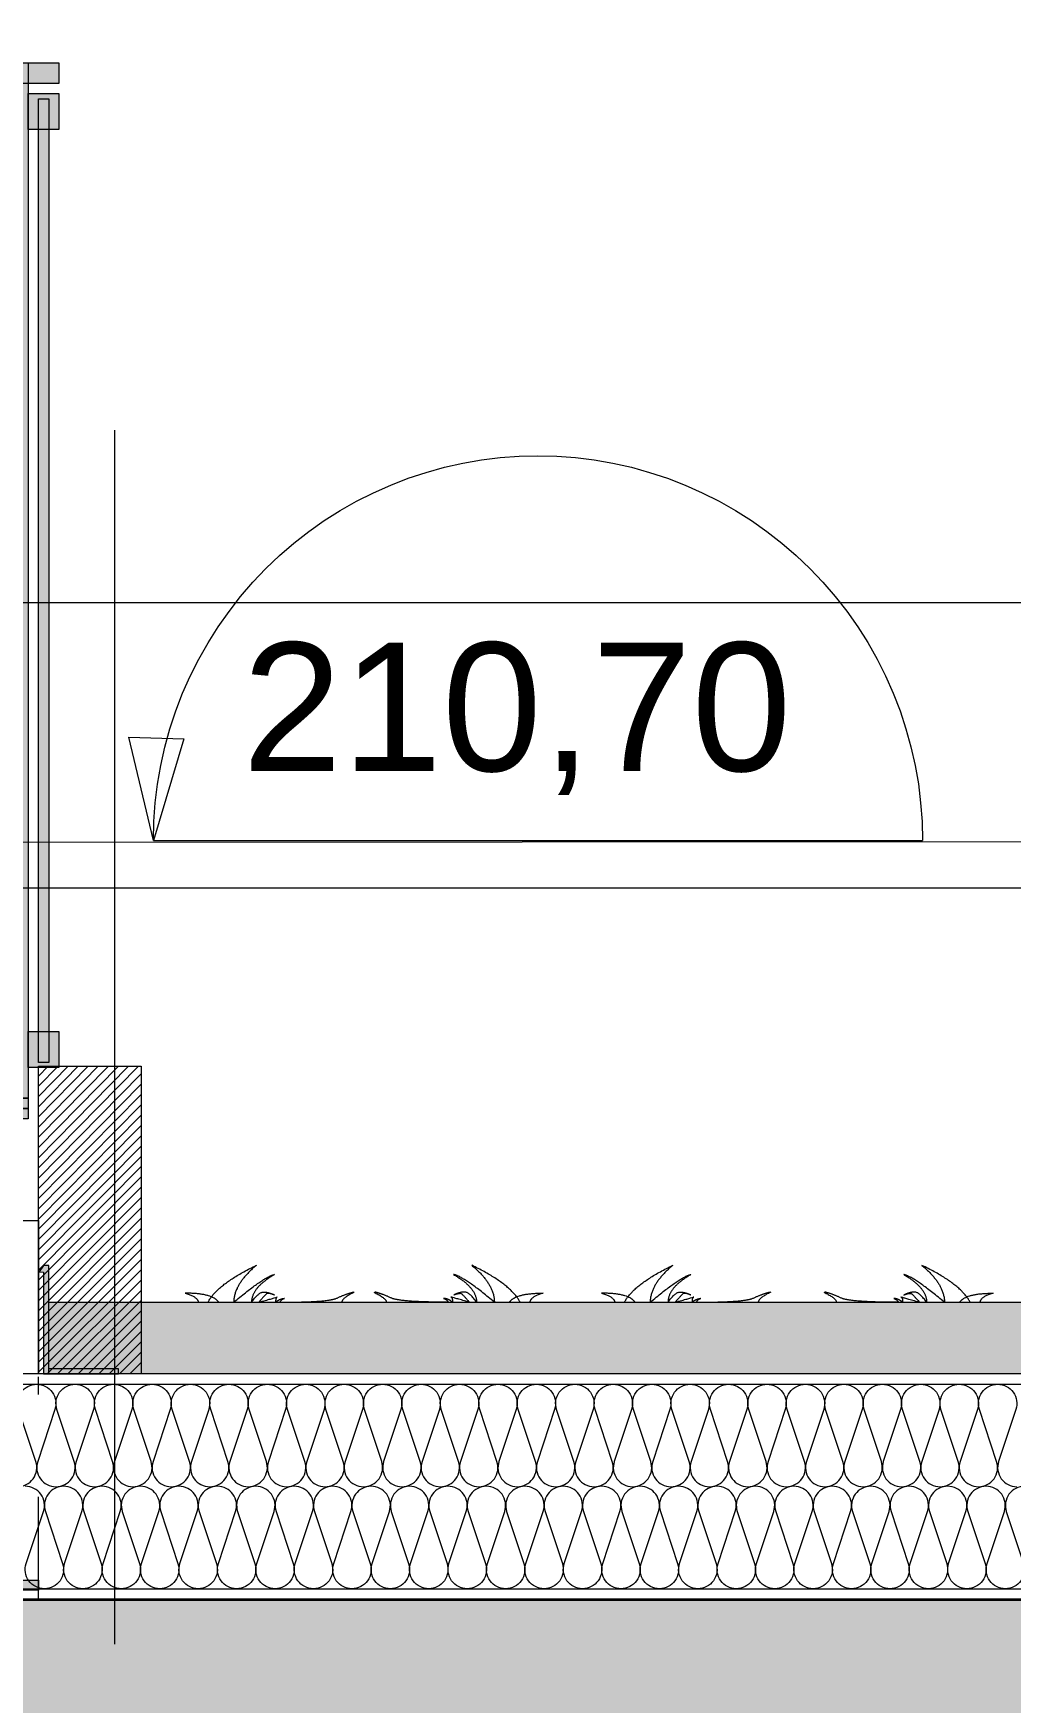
# Model space of a CAD drawing. Header units: metres. Extents: x 1838950 to 1842843, y 5171318 to 5174224.
# Drawn here: x 1841235.958 to 1841236.911, y 5171402.421 to 5171404.05 of the extents above; entities that cross this region are included whole.
import ezdxf

# ---------------------------------------------------------------- set-up
doc = ezdxf.new("R2010")
doc.units = ezdxf.units.M
doc.header["$LTSCALE"] = 0.0254
doc.linetypes.add('Style de ligne -1', pattern=[0.83328, 0.41656, -0.41672])
doc.linetypes.add('Style de ligne -5', pattern=[0.41655999999999993, 0.13885, -0.2777099999999999])
doc.layers.add('00 CHAZAL CONSTRUCTION', color=1, linetype='Continuous', lineweight=5, true_color=0xff0000)
for name, color, linetype, lineweight in [('00 CHAZAL CONSTRUCTION SERRURIER', 7, 'Continuous', 5), ('00 CHAZAL Coupe A.5', 7, 'Continuous', 18), ('00 CHAZAL INVISIBLE ARCHI', 7, 'Continuous', 5)]:
    doc.layers.add(name, color=color, linetype=linetype, lineweight=lineweight)
doc.styles.add('Arial', font='arial.ttf')

# ---------------------------------------------------------------- blocks, each defined once
blk = doc.blocks.new('Groupe-1737-1')
at = {"layer": '00 CHAZAL Coupe A.5', "color": 7, "linetype": 'Continuous', "lineweight": 5}
for points in [[(1841236.871894679, 5171402.811892721), (1841236.862718751, 5171402.829555826), (1841236.82475532, 5171402.847920392)], [(1841236.82475532, 5171402.847920392), (1841236.846771923, 5171402.829473251), (1841236.846765658, 5171402.811896157)], [(1841236.846765658, 5171402.811896157), (1841236.816357141, 5171402.837374665), (1841236.806978938, 5171402.838938448)], [(1841236.806978938, 5171402.838938448), (1841236.829392786, 5171402.826044758), (1841236.829387744, 5171402.811898533)], [(1841236.729215117, 5171402.821663925), (1841236.741331106, 5171402.815802893), (1841236.741329718, 5171402.811910574)], [(1841236.747188054, 5171402.815461831), (1841236.738205205, 5171402.819807227), (1841236.730023067, 5171402.821882623)], [(1841236.801516167, 5171402.811902345), (1841236.758698962, 5171402.811908199), (1841236.747188054, 5171402.815461831)], [(1841236.805959462, 5171402.811901737), (1841236.801662948, 5171402.815501675), (1841236.797276167, 5171402.815624127)], [(1841236.797276167, 5171402.815624127), (1841236.801617814, 5171402.813762932), (1841236.801516167, 5171402.811902345)], [(1841236.822361327, 5171402.811899494), (1841236.802931876, 5171402.817326663), (1841236.805961094, 5171402.816480521), (1841236.805959462, 5171402.811901737)], [(1841236.861500648, 5171402.811894142), (1841236.867306715, 5171402.820724274), (1841236.894222603, 5171402.820720593)], [(1841236.894222603, 5171402.820720593), (1841236.882103321, 5171402.817339338), (1841236.881293507, 5171402.811891436)]]:
    blk.add_open_spline(points, degree=2, dxfattribs=at)
for points, knots in [([(1841236.829387744, 5171402.811898533), (1841236.822364872, 5171402.8218465), (1841236.813031885, 5171402.821847776), (1841236.807087213, 5171402.818974695)], [0, 0, 0, 0.4999999872271018, 1, 1, 1]), ([(1841236.807087213, 5171402.818974695), (1841236.81342505, 5171402.821408269), (1841236.816272961, 5171402.818966473), (1841236.822361327, 5171402.811899494)], [0, 0, 0, 0.4999999758759069, 1, 1, 1])]:
    blk.add_open_spline(points, degree=2, knots=knots, dxfattribs=at)
blk = doc.blocks.new('Groupe-1738-1')
at = {"layer": '00 CHAZAL Coupe A.5', "color": 7, "linetype": 'Continuous', "lineweight": 5}
for points in [[(1841236.534526272, 5171402.811939004), (1841236.543714832, 5171402.829599589), (1841236.581691393, 5171402.847953739)], [(1841236.581691393, 5171402.847953739), (1841236.559661599, 5171402.82951264), (1841236.559655293, 5171402.811935545)], [(1841236.559655293, 5171402.811935545), (1841236.590082029, 5171402.837405709), (1841236.599461349, 5171402.838966917)], [(1841236.599461349, 5171402.838966917), (1841236.577038282, 5171402.826079378), (1841236.577033207, 5171402.811933153)], [(1841236.544920303, 5171402.811937573), (1841236.539120552, 5171402.820769297), (1841236.512204664, 5171402.820773002)], [(1841236.512204664, 5171402.820773002), (1841236.524321527, 5171402.817388422), (1841236.525127444, 5171402.811940297)], [(1841236.600461489, 5171402.811929929), (1841236.604760577, 5171402.815528687), (1841236.609147446, 5171402.815649937)], [(1841236.609147446, 5171402.815649937), (1841236.604804468, 5171402.813789932), (1841236.604904784, 5171402.811929317)], [(1841236.604904784, 5171402.811929317), (1841236.647721989, 5171402.811923424), (1841236.659235437, 5171402.815473897)], [(1841236.659235437, 5171402.815473897), (1841236.668221394, 5171402.819816828), (1841236.676405015, 5171402.82188998)], [(1841236.677212809, 5171402.821671058), (1841236.665092629, 5171402.815813351), (1841236.665091233, 5171402.811921033)]]:
    blk.add_open_spline(points, degree=2, dxfattribs=at)
for points, knots in [([(1841236.577033207, 5171402.811933153), (1841236.584063193, 5171402.821879192), (1841236.59339618, 5171402.821877908), (1841236.599338797, 5171402.819003196)], [0, 0, 0, 0.4999999872341342, 1, 1, 1]), ([(1841236.599338797, 5171402.819003196), (1841236.593002701, 5171402.821438509), (1841236.590153044, 5171402.818997495), (1841236.584059624, 5171402.811932186)], [0, 0, 0, 0.5000000826733537, 1, 1, 1]), ([(1841236.584059624, 5171402.811932186), (1841236.603492955, 5171402.817354024), (1841236.600463132, 5171402.816508713), (1841236.600461489, 5171402.811929929)], [0, 0, 0, 0.4999999227582638, 1, 1, 1])]:
    blk.add_open_spline(points, degree=2, knots=knots, dxfattribs=at)
blk = doc.blocks.new('Groupe-1739-1')
at = {"layer": '00 CHAZAL Coupe A.5', "color": 7, "linetype": 'Continuous', "lineweight": 5}
for points in [[(1841236.432755711, 5171402.811952965), (1841236.423579783, 5171402.829616071), (1841236.385616353, 5171402.847980637)], [(1841236.385616353, 5171402.847980637), (1841236.407632955, 5171402.829533496), (1841236.40762669, 5171402.811956402)], [(1841236.40762669, 5171402.811956402), (1841236.377218173, 5171402.837434911), (1841236.367839971, 5171402.838998692)], [(1841236.367839971, 5171402.838998692), (1841236.390253819, 5171402.826105002), (1841236.390248777, 5171402.811958779)], [(1841236.290076149, 5171402.82172417), (1841236.302192138, 5171402.815863138), (1841236.302190751, 5171402.81197082)], [(1841236.308049087, 5171402.815522076), (1841236.299066237, 5171402.819867471), (1841236.290884099, 5171402.821942869)], [(1841236.3623772, 5171402.81196259), (1841236.319559994, 5171402.811968444), (1841236.308049087, 5171402.815522076)], [(1841236.366820494, 5171402.811961981), (1841236.362523981, 5171402.815561919), (1841236.358137199, 5171402.815684372)], [(1841236.358137199, 5171402.815684372), (1841236.362478847, 5171402.813823177), (1841236.3623772, 5171402.81196259)], [(1841236.383222359, 5171402.811959739), (1841236.363792909, 5171402.817386908), (1841236.366822126, 5171402.816540766), (1841236.366820494, 5171402.811961981)], [(1841236.390248777, 5171402.811958779), (1841236.383225905, 5171402.821906745), (1841236.373892918, 5171402.821908021), (1841236.367948245, 5171402.81903494)], [(1841236.422361681, 5171402.811954387), (1841236.428167748, 5171402.820784518), (1841236.455083636, 5171402.820780838)], [(1841236.455083636, 5171402.820780838), (1841236.442964353, 5171402.817399583), (1841236.44215454, 5171402.81195168)]]:
    blk.add_open_spline(points, degree=2, dxfattribs=at)
blk.add_open_spline([(1841236.367948245, 5171402.81903494), (1841236.374286082, 5171402.821468514), (1841236.377133994, 5171402.819026718), (1841236.383222359, 5171402.811959739)], degree=2, knots=[0, 0, 0, 0.5000001068599426, 1, 1, 1], dxfattribs=at)
blk = doc.blocks.new('Groupe-1740-1')
at = {"layer": '00 CHAZAL Coupe A.5', "color": 7, "linetype": 'Continuous', "lineweight": 5}
for points in [[(1841236.128229266, 5171402.811939004), (1841236.137417826, 5171402.829599589), (1841236.175394387, 5171402.847953739)], [(1841236.175394387, 5171402.847953739), (1841236.153364593, 5171402.82951264), (1841236.153358288, 5171402.811935545)], [(1841236.153358288, 5171402.811935545), (1841236.183785023, 5171402.837405709), (1841236.193164343, 5171402.838966917)], [(1841236.193164343, 5171402.838966917), (1841236.170741276, 5171402.826079378), (1841236.170736201, 5171402.811933153)], [(1841236.138623297, 5171402.811937573), (1841236.132823546, 5171402.820769297), (1841236.105907658, 5171402.820773002)], [(1841236.105907658, 5171402.820773002), (1841236.118024521, 5171402.817388422), (1841236.118830438, 5171402.811940297)], [(1841236.194164484, 5171402.811929929), (1841236.198463571, 5171402.815528687), (1841236.20285044, 5171402.815649937)], [(1841236.20285044, 5171402.815649937), (1841236.198507462, 5171402.813789932), (1841236.198607778, 5171402.811929317)], [(1841236.198607778, 5171402.811929317), (1841236.241424984, 5171402.811923424), (1841236.252938431, 5171402.815473897)], [(1841236.252938431, 5171402.815473897), (1841236.261924388, 5171402.819816828), (1841236.270108009, 5171402.82188998)], [(1841236.270915803, 5171402.821671058), (1841236.258795623, 5171402.815813351), (1841236.258794227, 5171402.811921033)]]:
    blk.add_open_spline(points, degree=2, dxfattribs=at)
for points, knots in [([(1841236.170736201, 5171402.811933153), (1841236.177766187, 5171402.821879192), (1841236.187099174, 5171402.821877908), (1841236.193041791, 5171402.819003196)], [0, 0, 0, 0.5000000127799304, 1, 1, 1]), ([(1841236.193041791, 5171402.819003196), (1841236.186705695, 5171402.821438509), (1841236.183856038, 5171402.818997495), (1841236.177762619, 5171402.811932186)], [0, 0, 0, 0.5000000826733537, 1, 1, 1]), ([(1841236.177762619, 5171402.811932186), (1841236.197195949, 5171402.817354024), (1841236.194166126, 5171402.816508713), (1841236.194164484, 5171402.811929929)], [0, 0, 0, 0.4999999592621385, 1, 1, 1])]:
    blk.add_open_spline(points, degree=2, knots=knots, dxfattribs=at)
blk = doc.blocks.new('Groupe-1741-1')
at = {"layer": '00 CHAZAL Coupe A.5', "color": 7}
for name in ['Groupe-1740-1', 'Groupe-1739-1', 'Groupe-1738-1', 'Groupe-1737-1']:
    blk.add_blockref(name, (0, 0), dxfattribs=at)
blk = doc.blocks.new('Groupe-1765-1')
at = {"layer": '00 CHAZAL Coupe A.5', "color": 7, "linetype": 'Continuous', "lineweight": 5}
blk.add_line((1841236.074910836, 5171403.262385305), (1841236.82535056, 5171403.262463927), dxfattribs=at)
at = {"layer": '00 CHAZAL Coupe A.5', "color": 7, "linetype": 'Continuous', "lineweight": 5, "flags": 128}
blk.add_lwpolyline([(1841236.074910836, 5171403.262385305), (1841236.075360876, 5171403.280796519), (1841236.076713769, 5171403.299163472), (1841236.078966256, 5171403.317441919), (1841236.082112911, 5171403.335587824), (1841236.086146154, 5171403.353557473), (1841236.091056266, 5171403.371307574), (1841236.09683142, 5171403.388795367), (1841236.103457704, 5171403.405978722), (1841236.110919153, 5171403.422816243), (1841236.119197792, 5171403.439267365), (1841236.128273678, 5171403.455292459), (1841236.138124945, 5171403.470852917), (1841236.148727861, 5171403.485911252), (1841236.160056884, 5171403.500431189), (1841236.172084719, 5171403.514377748), (1841236.184782392, 5171403.527717328), (1841236.198119312, 5171403.540417796), (1841236.21206335, 5171403.552448553), (1841236.226580912, 5171403.563780618), (1841236.241637026, 5171403.574386689), (1841236.257195419, 5171403.584241218), (1841236.273218611, 5171403.59332046), (1841236.289667998, 5171403.601602547), (1841236.306503955, 5171403.609067523), (1841236.323685921, 5171403.615697407), (1841236.341172504, 5171403.621476226), (1841236.358921576, 5171403.626390058), (1841236.376890379, 5171403.630427065), (1841236.395035624, 5171403.633577522), (1841236.413313599, 5171403.635833839), (1841236.431680269, 5171403.63719058), (1841236.450091387, 5171403.637644479), (1841236.468502601, 5171403.637194439), (1841236.486869555, 5171403.635841545), (1841236.505148001, 5171403.633589058), (1841236.523293906, 5171403.630442403), (1841236.541263555, 5171403.626409162), (1841236.559013657, 5171403.621499049), (1841236.57650145, 5171403.615723894), (1841236.593684804, 5171403.60909761), (1841236.610522325, 5171403.601636162), (1841236.626973448, 5171403.593357523), (1841236.642998541, 5171403.584281637), (1841236.658558998, 5171403.57443037), (1841236.673617334, 5171403.563827452), (1841236.688137271, 5171403.55249843), (1841236.702083829, 5171403.540470595), (1841236.71542341, 5171403.527772922), (1841236.728123878, 5171403.514436003), (1841236.740154635, 5171403.500491965), (1841236.7514867, 5171403.485974402), (1841236.762092771, 5171403.470918288), (1841236.771947299, 5171403.455359896), (1841236.781026542, 5171403.439336704), (1841236.789308629, 5171403.422887317), (1841236.796773606, 5171403.40605136), (1841236.803403489, 5171403.388869394), (1841236.809182308, 5171403.371382811), (1841236.81409614, 5171403.353633738), (1841236.818133147, 5171403.335664936), (1841236.821283604, 5171403.317519691), (1841236.823539921, 5171403.299241716), (1841236.824896663, 5171403.280875046), (1841236.82535056, 5171403.262463927)], dxfattribs=at)
blk.add_lwpolyline([(1841236.104699601, 5171403.361528075), (1841236.074910836, 5171403.262385305), (1841236.051137278, 5171403.363139844)], close=True, dxfattribs=at)
at = {"layer": '00 CHAZAL Coupe A.5', "color": 7, "insert": (1841236.161678979, 5171403.455466844), "char_height": 0.125403146043771, "attachment_point": 1, "rotation": 0.006002765587765445, "line_spacing_factor": 0.9698402797576212, "style": 'Arial'}
blk.add_mtext('210,70', dxfattribs=at)
blk = doc.blocks.new('Groupe-1820-1')
at = {"layer": '00 CHAZAL Coupe A.5', "color": 7, "linetype": 'Continuous', "lineweight": 13, "flags": 128}
for points in [[(1841235.942396663, 5171402.631951516, 0.511610876032272), (1841235.960190247, 5171402.65661344), (1841235.943353078, 5171402.707289591, -0.5116109189007877), (1841235.961146663, 5171402.731951515, -0.5116109281874278), (1841235.978940247, 5171402.707289591), (1841235.962103078, 5171402.65661344, 0.5116109030738107), (1841235.979896663, 5171402.631951516, 0.511610876032272), (1841235.997690247, 5171402.65661344), (1841235.980853078, 5171402.707289591, -0.5116109189007877), (1841235.998646663, 5171402.731951515, -0.5116109281874278), (1841236.016440247, 5171402.707289591), (1841235.999603078, 5171402.65661344, 0.5116109030738107), (1841236.017396663, 5171402.631951516, 0.511610876032272), (1841236.035190247, 5171402.65661344), (1841236.018353078, 5171402.707289591, -0.5116109189007877), (1841236.036146663, 5171402.731951515, -0.5116109281874278), (1841236.053940247, 5171402.707289591), (1841236.037103078, 5171402.65661344, 0.5116109030738107), (1841236.054896663, 5171402.631951516, 0.511610876032272), (1841236.072690247, 5171402.65661344), (1841236.055853078, 5171402.707289591, -0.5116109189007877), (1841236.073646663, 5171402.731951515, -0.5116109281874278), (1841236.091440247, 5171402.707289591), (1841236.074603078, 5171402.65661344, 0.5116109030738107), (1841236.092396663, 5171402.631951516, 0.511610876032272), (1841236.110190247, 5171402.65661344), (1841236.093353078, 5171402.707289591, -0.5116109189007877), (1841236.111146663, 5171402.731951515, -0.5116109281874278), (1841236.128940247, 5171402.707289591), (1841236.112103078, 5171402.65661344, 0.5116109030738107), (1841236.129896663, 5171402.631951516, 0.511610876032272), (1841236.147690247, 5171402.65661344), (1841236.130853078, 5171402.707289591, -0.5116109189007877), (1841236.148646663, 5171402.731951515, -0.5116109281874278), (1841236.166440247, 5171402.707289591), (1841236.149603078, 5171402.65661344, 0.5116109030738107), (1841236.167396663, 5171402.631951516, 0.511610876032272), (1841236.185190247, 5171402.65661344), (1841236.168353078, 5171402.707289591, -0.5116109189007877), (1841236.186146663, 5171402.731951515, -0.5116109281874278), (1841236.203940247, 5171402.707289591), (1841236.187103078, 5171402.65661344, 0.5116109030738107), (1841236.204896663, 5171402.631951516, 0.511610876032272), (1841236.222690247, 5171402.65661344), (1841236.205853078, 5171402.707289591, -0.5116109189007877), (1841236.223646663, 5171402.731951515, -0.5116109281874278), (1841236.241440247, 5171402.707289591), (1841236.224603078, 5171402.65661344, 0.5116109030738107), (1841236.242396663, 5171402.631951516, 0.511610876032272), (1841236.260190247, 5171402.65661344), (1841236.243353078, 5171402.707289591, -0.5116109189007877), (1841236.261146663, 5171402.731951515, -0.5116109281874278), (1841236.278940247, 5171402.707289591), (1841236.270521663, 5171402.681951515)], [(1841236.270521663, 5171402.681951515), (1841236.262103078, 5171402.65661344, 0.5116109030738107), (1841236.279896663, 5171402.631951516, 0.511610876032272), (1841236.297690247, 5171402.65661344), (1841236.280853078, 5171402.707289591, -0.5116109189007877), (1841236.298646663, 5171402.731951515, -0.5116109281874278), (1841236.316440247, 5171402.707289591), (1841236.299603078, 5171402.65661344, 0.5116109030738107), (1841236.317396663, 5171402.631951516, 0.511610876032272), (1841236.335190247, 5171402.65661344), (1841236.318353078, 5171402.707289591, -0.5116109189007877), (1841236.336146663, 5171402.731951515, -0.5116109281874278), (1841236.353940247, 5171402.707289591), (1841236.337103078, 5171402.65661344, 0.5116109030738107), (1841236.354896663, 5171402.631951516, 0.511610876032272), (1841236.372690247, 5171402.65661344), (1841236.355853078, 5171402.707289591, -0.5116109189007877), (1841236.373646663, 5171402.731951515, -0.5116109281874278), (1841236.391440247, 5171402.707289591), (1841236.374603078, 5171402.65661344, 0.5116109030738107), (1841236.392396663, 5171402.631951516, 0.511610876032272), (1841236.410190247, 5171402.65661344), (1841236.393353078, 5171402.707289591, -0.5116109189007877), (1841236.411146663, 5171402.731951515, -0.5116109281874278), (1841236.428940247, 5171402.707289591), (1841236.412103078, 5171402.65661344, 0.5116109030738107), (1841236.429896663, 5171402.631951516, 0.511610876032272), (1841236.447690247, 5171402.65661344), (1841236.430853078, 5171402.707289591, -0.5116109189007877), (1841236.448646663, 5171402.731951515, -0.5116109281874278), (1841236.466440247, 5171402.707289591), (1841236.449603078, 5171402.65661344, 0.5116109030738107), (1841236.467396663, 5171402.631951516, 0.511610876032272), (1841236.485190247, 5171402.65661344), (1841236.468353078, 5171402.707289591, -0.5116109189007877), (1841236.486146663, 5171402.731951515, -0.5116109281874278), (1841236.503940247, 5171402.707289591), (1841236.487103078, 5171402.65661344, 0.5116109030738107), (1841236.504896663, 5171402.631951516, 0.511610876032272), (1841236.522690247, 5171402.65661344), (1841236.505853078, 5171402.707289591, -0.5116109189007877), (1841236.523646663, 5171402.731951515, -0.5116109281874278), (1841236.541440247, 5171402.707289591), (1841236.524603078, 5171402.65661344, 0.5116109030738107), (1841236.542396663, 5171402.631951516, 0.511610876032272), (1841236.560190247, 5171402.65661344), (1841236.543353078, 5171402.707289591, -0.5116109189007877), (1841236.561146663, 5171402.731951515, -0.5116109281874278), (1841236.578940247, 5171402.707289591), (1841236.562103078, 5171402.65661344, 0.5116109030738107), (1841236.579896663, 5171402.631951516, 0.511610876032272), (1841236.597690247, 5171402.65661344), (1841236.580853078, 5171402.707289591, -0.5116109189007877), (1841236.598646663, 5171402.731951515, -0.5116109281874278), (1841236.616440247, 5171402.707289591), (1841236.599603078, 5171402.65661344, 0.5116109030738107), (1841236.617396663, 5171402.631951516, 0.511610876032272), (1841236.635190247, 5171402.65661344), (1841236.618353078, 5171402.707289591, -0.5116109189007877), (1841236.636146663, 5171402.731951515, -0.5116109281874278), (1841236.653940247, 5171402.707289591), (1841236.637103078, 5171402.65661344, 0.5116109030738107), (1841236.654896663, 5171402.631951516, 0.511610876032272), (1841236.672690247, 5171402.65661344), (1841236.655853078, 5171402.707289591, -0.5116109189007877), (1841236.673646663, 5171402.731951515, -0.5116109281874278), (1841236.691440247, 5171402.707289591), (1841236.674603078, 5171402.65661344, 0.5116109030738107), (1841236.692396663, 5171402.631951516, 0.511610876032272), (1841236.710190247, 5171402.65661344), (1841236.693353078, 5171402.707289591, -0.5116109189007877), (1841236.711146663, 5171402.731951515, -0.5116109281874278), (1841236.728940247, 5171402.707289591), (1841236.720521663, 5171402.681951515)], [(1841236.720521663, 5171402.681951515), (1841236.712103078, 5171402.65661344, 0.5116109030738107), (1841236.729896663, 5171402.631951516, 0.511610876032272), (1841236.747690247, 5171402.65661344), (1841236.730853078, 5171402.707289591, -0.5116109189007877), (1841236.748646663, 5171402.731951515, -0.5116109281874278), (1841236.766440247, 5171402.707289591), (1841236.749603078, 5171402.65661344, 0.5116109030738107), (1841236.767396663, 5171402.631951516, 0.511610876032272), (1841236.785190247, 5171402.65661344), (1841236.768353078, 5171402.707289591, -0.5116109189007877), (1841236.786146663, 5171402.731951515, -0.5116109281874278), (1841236.803940247, 5171402.707289591), (1841236.787103078, 5171402.65661344, 0.5116109030738107), (1841236.804896663, 5171402.631951516, 0.511610876032272), (1841236.822690247, 5171402.65661344), (1841236.805853078, 5171402.707289591, -0.5116109189007877), (1841236.823646663, 5171402.731951515, -0.5116109281874278), (1841236.841440247, 5171402.707289591), (1841236.824603078, 5171402.65661344, 0.5116109030738107), (1841236.842396663, 5171402.631951516, 0.511610876032272), (1841236.860190247, 5171402.65661344), (1841236.843353078, 5171402.707289591, -0.5116109189007877), (1841236.861146663, 5171402.731951515, -0.5116109281874278), (1841236.878940247, 5171402.707289591), (1841236.862103078, 5171402.65661344, 0.5116109030738107), (1841236.879896663, 5171402.631951516, 0.511610876032272), (1841236.897690247, 5171402.65661344), (1841236.880853078, 5171402.707289591, -0.5116109189007877), (1841236.898646663, 5171402.731951515, -0.5116109281874278), (1841236.916440247, 5171402.707289591), (1841236.899603078, 5171402.65661344, 0.5116109030738107), (1841236.917396663, 5171402.631951516, 0.511610876032272)]]:
    blk.add_lwpolyline(points, format="xyb", dxfattribs=at)
blk = doc.blocks.new('Groupe-1821-1')
at = {"layer": '00 CHAZAL Coupe A.5', "color": 7, "linetype": 'Continuous', "lineweight": 13, "flags": 128}
for points in [[(1841236.278021663, 5171402.582428516), (1841236.286440247, 5171402.55709044, -0.5116109189007877), (1841236.268646663, 5171402.532428515, -0.511610917636113), (1841236.250853078, 5171402.55709044), (1841236.267690247, 5171402.607766591, 0.5116109189007877), (1841236.249896663, 5171402.632428516, 0.5116109229117703), (1841236.232103078, 5171402.607766591), (1841236.248940247, 5171402.55709044, -0.5116109189007877), (1841236.231146663, 5171402.532428515, -0.511610917636113), (1841236.213353078, 5171402.55709044), (1841236.230190247, 5171402.607766591, 0.5116109189007877), (1841236.212396663, 5171402.632428516, 0.5116109229117703), (1841236.194603078, 5171402.607766591), (1841236.211440247, 5171402.55709044, -0.5116109189007877), (1841236.193646663, 5171402.532428515, -0.511610917636113), (1841236.175853078, 5171402.55709044), (1841236.192690247, 5171402.607766591, 0.5116109189007877), (1841236.174896663, 5171402.632428516, 0.5116109229117703), (1841236.157103078, 5171402.607766591), (1841236.173940247, 5171402.55709044, -0.5116109189007877), (1841236.156146663, 5171402.532428515, -0.511610917636113), (1841236.138353078, 5171402.55709044), (1841236.155190247, 5171402.607766591, 0.5116109189007877), (1841236.137396663, 5171402.632428516, 0.5116109229117703), (1841236.119603078, 5171402.607766591), (1841236.136440247, 5171402.55709044, -0.5116109189007877), (1841236.118646663, 5171402.532428515, -0.511610917636113), (1841236.100853078, 5171402.55709044), (1841236.117690247, 5171402.607766591, 0.5116109189007877), (1841236.099896663, 5171402.632428516, 0.5116109229117703), (1841236.082103078, 5171402.607766591), (1841236.098940247, 5171402.55709044, -0.5116109189007877), (1841236.081146663, 5171402.532428515, -0.511610917636113), (1841236.063353078, 5171402.55709044), (1841236.080190247, 5171402.607766591, 0.5116109189007877), (1841236.062396663, 5171402.632428516, 0.5116109229117703), (1841236.044603078, 5171402.607766591), (1841236.061440247, 5171402.55709044, -0.5116109189007877), (1841236.043646663, 5171402.532428515, -0.511610917636113), (1841236.025853078, 5171402.55709044), (1841236.042690247, 5171402.607766591, 0.5116109189007877), (1841236.024896663, 5171402.632428516, 0.5116109229117703), (1841236.007103078, 5171402.607766591), (1841236.023940247, 5171402.55709044, -0.5116109189007877), (1841236.006146663, 5171402.532428515, -0.511610917636113), (1841235.988353078, 5171402.55709044), (1841236.005190247, 5171402.607766591, 0.5116109189007877), (1841235.987396663, 5171402.632428516, 0.5116109229117703), (1841235.969603078, 5171402.607766591), (1841235.986440247, 5171402.55709044, -0.5116109189007877), (1841235.968646663, 5171402.532428515, -0.511610917636113), (1841235.950853078, 5171402.55709044), (1841235.967690247, 5171402.607766591, 0.5116109189007877), (1841235.949896663, 5171402.632428516, 0.5116109229117703)], [(1841236.728021663, 5171402.582428516), (1841236.736440247, 5171402.55709044, -0.5116109189007877), (1841236.718646663, 5171402.532428515, -0.511610917636113), (1841236.700853078, 5171402.55709044), (1841236.717690247, 5171402.607766591, 0.5116109189007877), (1841236.699896663, 5171402.632428516, 0.5116109229117703), (1841236.682103078, 5171402.607766591), (1841236.698940247, 5171402.55709044, -0.5116109189007877), (1841236.681146663, 5171402.532428515, -0.511610917636113), (1841236.663353078, 5171402.55709044), (1841236.680190247, 5171402.607766591, 0.5116109189007877), (1841236.662396663, 5171402.632428516, 0.5116109229117703), (1841236.644603078, 5171402.607766591), (1841236.661440247, 5171402.55709044, -0.5116109189007877), (1841236.643646663, 5171402.532428515, -0.511610917636113), (1841236.625853078, 5171402.55709044), (1841236.642690247, 5171402.607766591, 0.5116109189007877), (1841236.624896663, 5171402.632428516, 0.5116109229117703), (1841236.607103078, 5171402.607766591), (1841236.623940247, 5171402.55709044, -0.5116109189007877), (1841236.606146663, 5171402.532428515, -0.511610917636113), (1841236.588353078, 5171402.55709044), (1841236.605190247, 5171402.607766591, 0.5116109189007877), (1841236.587396663, 5171402.632428516, 0.5116109229117703), (1841236.569603078, 5171402.607766591), (1841236.586440247, 5171402.55709044, -0.5116109189007877), (1841236.568646663, 5171402.532428515, -0.511610917636113), (1841236.550853078, 5171402.55709044), (1841236.567690247, 5171402.607766591, 0.5116109189007877), (1841236.549896663, 5171402.632428516, 0.5116109229117703), (1841236.532103078, 5171402.607766591), (1841236.548940247, 5171402.55709044, -0.5116109189007877), (1841236.531146663, 5171402.532428515, -0.511610917636113), (1841236.513353078, 5171402.55709044), (1841236.530190247, 5171402.607766591, 0.5116109189007877), (1841236.512396663, 5171402.632428516, 0.5116109229117703), (1841236.494603078, 5171402.607766591), (1841236.511440247, 5171402.55709044, -0.5116109189007877), (1841236.493646663, 5171402.532428515, -0.511610917636113), (1841236.475853078, 5171402.55709044), (1841236.492690247, 5171402.607766591, 0.5116109189007877), (1841236.474896663, 5171402.632428516, 0.5116109229117703), (1841236.457103078, 5171402.607766591), (1841236.473940247, 5171402.55709044, -0.5116109189007877), (1841236.456146663, 5171402.532428515, -0.511610917636113), (1841236.438353078, 5171402.55709044), (1841236.455190247, 5171402.607766591, 0.5116109189007877), (1841236.437396663, 5171402.632428516, 0.5116109229117703), (1841236.419603078, 5171402.607766591), (1841236.436440247, 5171402.55709044, -0.5116109189007877), (1841236.418646663, 5171402.532428515, -0.511610917636113), (1841236.400853078, 5171402.55709044), (1841236.417690247, 5171402.607766591, 0.5116109189007877), (1841236.399896663, 5171402.632428516, 0.5116109229117703), (1841236.382103078, 5171402.607766591), (1841236.398940247, 5171402.55709044, -0.5116109189007877), (1841236.381146663, 5171402.532428515, -0.511610917636113), (1841236.363353078, 5171402.55709044), (1841236.380190247, 5171402.607766591, 0.5116109189007877), (1841236.362396663, 5171402.632428516, 0.5116109229117703), (1841236.344603078, 5171402.607766591), (1841236.361440247, 5171402.55709044, -0.5116109189007877), (1841236.343646663, 5171402.532428515, -0.511610917636113), (1841236.325853078, 5171402.55709044), (1841236.342690247, 5171402.607766591, 0.5116109189007877), (1841236.324896663, 5171402.632428516, 0.5116109229117703), (1841236.307103078, 5171402.607766591), (1841236.323940247, 5171402.55709044, -0.5116109189007877), (1841236.306146663, 5171402.532428515, -0.511610917636113), (1841236.288353078, 5171402.55709044), (1841236.305190247, 5171402.607766591, 0.5116109189007877), (1841236.287396663, 5171402.632428516, 0.5116109229117703), (1841236.269603078, 5171402.607766591), (1841236.278021663, 5171402.582428516)], [(1841236.924896663, 5171402.632428516, 0.5116109229117703), (1841236.907103078, 5171402.607766591), (1841236.923940247, 5171402.55709044, -0.5116109189007877), (1841236.906146663, 5171402.532428515, -0.511610917636113), (1841236.888353078, 5171402.55709044), (1841236.905190247, 5171402.607766591, 0.5116109189007877), (1841236.887396663, 5171402.632428516, 0.5116109229117703), (1841236.869603078, 5171402.607766591), (1841236.886440247, 5171402.55709044, -0.5116109189007877), (1841236.868646663, 5171402.532428515, -0.511610917636113), (1841236.850853078, 5171402.55709044), (1841236.867690247, 5171402.607766591, 0.5116109189007877), (1841236.849896663, 5171402.632428516, 0.5116109229117703), (1841236.832103078, 5171402.607766591), (1841236.848940247, 5171402.55709044, -0.5116109189007877), (1841236.831146663, 5171402.532428515, -0.511610917636113), (1841236.813353078, 5171402.55709044), (1841236.830190247, 5171402.607766591, 0.5116109189007877), (1841236.812396663, 5171402.632428516, 0.5116109229117703), (1841236.794603078, 5171402.607766591), (1841236.811440247, 5171402.55709044, -0.5116109189007877), (1841236.793646663, 5171402.532428515, -0.511610917636113), (1841236.775853078, 5171402.55709044), (1841236.792690247, 5171402.607766591, 0.5116109189007877), (1841236.774896663, 5171402.632428516, 0.5116109229117703), (1841236.757103078, 5171402.607766591), (1841236.773940247, 5171402.55709044, -0.5116109189007877), (1841236.756146663, 5171402.532428515, -0.511610917636113), (1841236.738353078, 5171402.55709044), (1841236.755190247, 5171402.607766591, 0.5116109189007877), (1841236.737396663, 5171402.632428516, 0.5116109229117703), (1841236.719603078, 5171402.607766591), (1841236.728021663, 5171402.582428516)]]:
    blk.add_lwpolyline(points, format="xyb", dxfattribs=at)
blk = doc.blocks.new('Groupe-1988-1')
at = {"layer": '00 CHAZAL CONSTRUCTION'}
blk.add_line((1841236.037270173, 5171402.478267006), (1841236.03726651, 5171403.662715226), dxfattribs=at)
at = {"layer": '00 CHAZAL CONSTRUCTION', "flags": 128}
blk.add_lwpolyline([(1841195.296588009, 5171405.794609969), (1841195.296587505, 5171403.494609969), (1841256.88204501, 5171403.49460997), (1841256.882043539, 5171406.072559759)], dxfattribs=at)
blk = doc.blocks.new('Groupe-1989-1')
at = {"layer": '00 CHAZAL CONSTRUCTION', "color": 7}
blk.add_blockref('Groupe-1988-1', (0, 0), dxfattribs=at)
blk = doc.blocks.new('Groupe-1991-1')
at = {"layer": '00 CHAZAL Coupe A.5', "color": 7, "linetype": 'Style de ligne -5', "lineweight": 5}
for p, q in [((1841235.919744358, 5171402.907665253), (1841235.919744358, 5171402.902865253)), ((1841235.928144358, 5171402.907665253), (1841235.928144358, 5171402.902865253))]:
    blk.add_line(p, q, dxfattribs=at)
at = {"layer": '00 CHAZAL Coupe A.5', "color": 7, "linetype": 'Style de ligne -5', "lineweight": 5, "flags": 128}
for points in [[(1841235.935104358, 5171402.902865253), (1841235.935104358, 5171402.90171434), (1841235.912904358, 5171402.90171434), (1841235.912904358, 5171402.902865253)], [(1841235.932764358, 5171402.907665253), (1841235.932764358, 5171402.902865253), (1841235.915244358, 5171402.902865253), (1841235.915244358, 5171402.907665253)]]:
    blk.add_lwpolyline(points, close=True, dxfattribs=at)
blk = doc.blocks.new('Groupe-1992-1')
at = {"layer": '00 CHAZAL Coupe A.5', "color": 7, "linetype": 'Style de ligne -5', "lineweight": 5}
for p, q in [((1841235.832636663, 5171402.907665253), (1841235.832636663, 5171402.902865253)), ((1841235.841036663, 5171402.907665253), (1841235.841036663, 5171402.902865253))]:
    blk.add_line(p, q, dxfattribs=at)
at = {"layer": '00 CHAZAL Coupe A.5', "color": 7, "linetype": 'Style de ligne -5', "lineweight": 5, "flags": 128}
for points in [[(1841235.847996663, 5171402.902865253), (1841235.847996663, 5171402.90171434), (1841235.825796663, 5171402.90171434), (1841235.825796663, 5171402.902865253)], [(1841235.845656663, 5171402.907665253), (1841235.845656663, 5171402.902865253), (1841235.828136663, 5171402.902865253), (1841235.828136663, 5171402.907665253)]]:
    blk.add_lwpolyline(points, close=True, dxfattribs=at)
blk = doc.blocks.new('Groupe-1993-1')
at = {"layer": '00 CHAZAL Coupe A.5', "color": 7, "linetype": 'Style de ligne -5', "lineweight": 5, "flags": 128}
for points in [[(1841235.9195169, 5171403.978945063), (1841235.8535169, 5171403.978945063), (1841235.8535169, 5171404.010945064), (1841235.9195169, 5171404.010945064)], [(1841235.9175169, 5171403.980945064), (1841235.8555169, 5171403.980945064), (1841235.8555169, 5171404.008945064), (1841235.9175169, 5171404.008945064)]]:
    blk.add_lwpolyline(points, close=True, dxfattribs=at)
blk = doc.blocks.new('Groupe-1994-1')
at = {"layer": '00 CHAZAL Coupe A.5', "color": 8, "linetype": 'Style de ligne -5', "lineweight": 5, "true_color": 0x777777}
for p, q in [((1841235.9260169, 5171403.09226434), (1841235.9260169, 5171404.008945064)), ((1841235.9285169, 5171403.09226434), (1841235.9285169, 5171404.008945064)), ((1841235.9310169, 5171403.09226434), (1841235.9310169, 5171404.008945064)), ((1841235.888007407, 5171403.112070223), (1841235.888007407, 5171403.08371434)), ((1841235.894407407, 5171403.112070223), (1841235.894407407, 5171403.08371434))]:
    blk.add_line(p, q, dxfattribs=at)
at = {"layer": '00 CHAZAL Coupe A.5', "color": 7, "linetype": 'Style de ligne -5', "lineweight": 5}
blk.add_line((1841235.9375169, 5171403.980445064), (1841235.9337669, 5171403.972445063), dxfattribs=at)
at = {"layer": '00 CHAZAL Coupe A.5', "color": 7, "linetype": 'Style de ligne -5', "lineweight": 5, "flags": 128}
for points in [[(1841235.914096554, 5171404.008945064), (1841235.912297458, 5171404.008945064), (1841235.912297458, 5171404.000344612), (1841235.904596554, 5171404.000344612), (1841235.899846554, 5171403.99211737), (1841235.901404616, 5171403.991217822), (1841235.905635262, 5171403.998545516), (1841235.914096554, 5171403.998545516)], [(1841235.9335169, 5171403.09226434), (1841235.9235169, 5171403.09226434), (1841235.9235169, 5171404.004162832), (1841235.9335169, 5171404.004162832)], [(1841235.912402319, 5171403.08371434), (1841235.85005961, 5171403.08371434), (1841235.85005961, 5171403.112070223), (1841235.912402319, 5171403.112070223)]]:
    blk.add_lwpolyline(points, close=True, dxfattribs=at)
for points in [[(1841235.9337669, 5171403.972445063), (1841235.9375169, 5171403.980445064), (1841235.9375169, 5171404.010945064), (1841235.9195169, 5171404.010945064), (1841235.9195169, 5171403.980445064), (1841235.9235169, 5171403.972445063)], [(1841235.933479951, 5171403.976545064), (1841235.9355169, 5171403.980890556), (1841235.9355169, 5171404.008945064), (1841235.9215169, 5171404.008945064), (1841235.9215169, 5171403.9809172), (1841235.9235169, 5171403.9769172)], [(1841235.857587262, 5171403.99285578), (1841235.859896663, 5171403.98885578), (1841235.859896663, 5171403.08371434)], [(1841235.902206064, 5171403.99285578), (1841235.899896663, 5171403.98885578), (1841235.899896663, 5171403.08371434)], [(1841235.923177748, 5171403.122764341), (1841235.919427748, 5171403.11476434), (1841235.919427748, 5171403.090264341), (1841235.937427748, 5171403.090264341), (1841235.937427748, 5171403.11476434), (1841235.933427748, 5171403.122764341)], [(1841235.923464698, 5171403.11866434), (1841235.921427748, 5171403.114318848), (1841235.921427748, 5171403.09226434), (1841235.935427748, 5171403.09226434), (1841235.935427748, 5171403.114292203), (1841235.933427748, 5171403.118292204)]]:
    blk.add_lwpolyline(points, dxfattribs=at)
at = {"layer": '00 CHAZAL Coupe A.5', "color": 7, "linetype": 'Style de ligne -5', "lineweight": 13, "flags": 128}
for points in [[(1841235.937427748, 5171403.11476434), (1841235.937427748, 5171403.090264341), (1841235.919427748, 5171403.090264341), (1841235.919427748, 5171403.11476434), (1841235.899896663, 5171403.11476434), (1841235.899896663, 5171403.100098317)], [(1841235.939427748, 5171403.11476434), (1841235.939427748, 5171403.088264341), (1841235.917427748, 5171403.088264341), (1841235.917427748, 5171403.112764341), (1841235.901896663, 5171403.112764341), (1841235.901896663, 5171403.100098317)]]:
    blk.add_lwpolyline(points, dxfattribs=at)
for points in [[(1841235.937427748, 5171403.11476434), (1841235.939427748, 5171403.11476434), (1841235.939427748, 5171403.088264341), (1841235.917427748, 5171403.088264341), (1841235.917427748, 5171403.112764341), (1841235.901896663, 5171403.112764341), (1841235.901896663, 5171403.100098317), (1841235.899896663, 5171403.100098317), (1841235.899896663, 5171403.11476434), (1841235.919427748, 5171403.11476434), (1841235.919427748, 5171403.090264341), (1841235.937427748, 5171403.090264341)], [(1841235.859896663, 5171403.08371434), (1841235.899896663, 5171403.08371434), (1841235.899896663, 5171402.96171434), (1841235.859896663, 5171402.96171434)], [(1841235.850896663, 5171402.96171434), (1841235.908896663, 5171402.96171434), (1841235.908896663, 5171402.90171434), (1841235.850896663, 5171402.90171434)], [(1841235.819896663, 5171402.90171434), (1841235.939896663, 5171402.90171434), (1841235.939896663, 5171402.89171434), (1841235.819896663, 5171402.89171434)]]:
    blk.add_lwpolyline(points, close=True, dxfattribs=at)
at = {"layer": '00 CHAZAL Coupe A.5', "color": 7, "linetype": 'Style de ligne -5', "lineweight": 5}
blk.add_circle((1841235.873482574, 5171403.103765857), 0.002876077800086703, dxfattribs=at)
at = {"layer": '00 CHAZAL Coupe A.5', "color": 7}
for name in ['Groupe-1993-1', 'Groupe-1992-1', 'Groupe-1991-1']:
    blk.add_blockref(name, (0, 0), dxfattribs=at)
blk = doc.blocks.new('Groupe-1995-1')
at = {"layer": '00 CHAZAL Coupe A.5', "color": 7, "linetype": 'Style de ligne -1', "lineweight": 13}
for p, q in [((1841235.762896663, 5171402.521969128), (1841235.762896663, 5171402.739093293)), ((1841235.962896663, 5171402.521969128), (1841235.962896663, 5171402.739093293))]:
    blk.add_line(p, q, dxfattribs=at)
at = {"layer": '00 CHAZAL Coupe A.5', "color": 7, "linetype": 'Continuous', "lineweight": 13, "flags": 128}
blk.add_lwpolyline([(1841235.762896663, 5171402.89171434), (1841235.962896663, 5171402.89171434), (1841235.962896663, 5171402.741951515), (1841235.762896663, 5171402.741951515)], close=True, dxfattribs=at)
blk = doc.blocks.new('Groupe-1996-1')
at = {"layer": '00 CHAZAL Coupe A.5', "color": 7}
for name in ['Groupe-1994-1', 'Groupe-1995-1']:
    blk.add_blockref(name, (0, 0), dxfattribs=at)
blk = doc.blocks.new('Groupe-1997-1')
at = {"layer": '00 CHAZAL CONSTRUCTION SERRURIER', "linetype": 'Continuous', "lineweight": 0, "true_color": 0x00ff00, "transparency": 33554559}
for points in [[(1841235.902843919, 5171404.020945064), (1841235.952843919, 5171404.020945064), (1841235.952843919, 5171403.010945064), (1841235.902843919, 5171403.010945064)], [(1841235.902843919, 5171404.020945064), (1841235.982843919, 5171404.020945064), (1841235.982843919, 5171404.000945063), (1841235.902843919, 5171404.000945063)], [(1841235.952843919, 5171403.990945064), (1841235.982843919, 5171403.990945064), (1841235.982843919, 5171403.955945063), (1841235.952843919, 5171403.955945063)], [(1841235.962843919, 5171403.985945064), (1841235.972843919, 5171403.985945064), (1841235.972843919, 5171403.045945063), (1841235.962843919, 5171403.045945063)], [(1841235.952843919, 5171403.075945063), (1841235.982843919, 5171403.075945063), (1841235.982843919, 5171403.040945063), (1841235.952843919, 5171403.040945063)], [(1841235.812843919, 5171403.010945064), (1841235.952843919, 5171403.010945064), (1841235.952843919, 5171403.000945063), (1841235.812843919, 5171403.000945063)], [(1841235.812843919, 5171403.000945063), (1841235.952843919, 5171403.000945063), (1841235.952843919, 5171402.990945064), (1841235.812843919, 5171402.990945064)], [(1841235.832843919, 5171402.990945064), (1841235.932843919, 5171402.990945064), (1841235.932843919, 5171402.950945063), (1841235.832843919, 5171402.950945063)], [(1841235.832843919, 5171402.990945064), (1841235.842843919, 5171402.990945064), (1841235.842843919, 5171402.950945063), (1841235.832843919, 5171402.950945063)], [(1841235.922843919, 5171402.990945064), (1841235.932843919, 5171402.990945064), (1841235.932843919, 5171402.950945063), (1841235.922843919, 5171402.950945063)], [(1841235.852843919, 5171402.950945063), (1841235.912843919, 5171402.950945063), (1841235.912843919, 5171402.540945063), (1841235.852843919, 5171402.540945063)], [(1841235.802843919, 5171402.540945063), (1841235.962843919, 5171402.540945063), (1841235.962843919, 5171402.530945064), (1841235.802843919, 5171402.530945064)]]:
    blk.add_hatch(color=3, dxfattribs=at).paths.add_polyline_path(points)
at = {"layer": '00 CHAZAL CONSTRUCTION SERRURIER', "transparency": 33554559, "flags": 128}
for points in [[(1841235.902843919, 5171404.020945064), (1841235.952843919, 5171404.020945064), (1841235.952843919, 5171403.010945064), (1841235.902843919, 5171403.010945064)], [(1841235.902843919, 5171404.020945064), (1841235.982843919, 5171404.020945064), (1841235.982843919, 5171404.000945063), (1841235.902843919, 5171404.000945063)], [(1841235.952843919, 5171403.990945064), (1841235.982843919, 5171403.990945064), (1841235.982843919, 5171403.955945063), (1841235.952843919, 5171403.955945063)], [(1841235.962843919, 5171403.985945064), (1841235.972843919, 5171403.985945064), (1841235.972843919, 5171403.045945063), (1841235.962843919, 5171403.045945063)], [(1841235.952843919, 5171403.075945063), (1841235.982843919, 5171403.075945063), (1841235.982843919, 5171403.040945063), (1841235.952843919, 5171403.040945063)], [(1841235.812843919, 5171403.010945064), (1841235.952843919, 5171403.010945064), (1841235.952843919, 5171403.000945063), (1841235.812843919, 5171403.000945063)], [(1841235.812843919, 5171403.000945063), (1841235.952843919, 5171403.000945063), (1841235.952843919, 5171402.990945064), (1841235.812843919, 5171402.990945064)], [(1841235.832843919, 5171402.990945064), (1841235.932843919, 5171402.990945064), (1841235.932843919, 5171402.950945063), (1841235.832843919, 5171402.950945063)], [(1841235.832843919, 5171402.990945064), (1841235.842843919, 5171402.990945064), (1841235.842843919, 5171402.950945063), (1841235.832843919, 5171402.950945063)], [(1841235.922843919, 5171402.990945064), (1841235.932843919, 5171402.990945064), (1841235.932843919, 5171402.950945063), (1841235.922843919, 5171402.950945063)], [(1841235.852843919, 5171402.950945063), (1841235.912843919, 5171402.950945063), (1841235.912843919, 5171402.540945063), (1841235.852843919, 5171402.540945063)], [(1841235.802843919, 5171402.540945063), (1841235.962843919, 5171402.540945063), (1841235.962843919, 5171402.530945064), (1841235.802843919, 5171402.530945064)]]:
    blk.add_lwpolyline(points, close=True, dxfattribs=at)
blk = doc.blocks.new('Groupe-2000-1')
at = {"layer": '00 CHAZAL Coupe A.5', "linetype": 'Continuous', "lineweight": 5, "true_color": 0xc0c0c0}
h = blk.add_hatch(dxfattribs=at)
h.set_pattern_fill('BOIS 45', color=9, style=0, pattern_type=2)
h.set_pattern_definition([(45, (388.1691140702418, 220.8695760480229), (0, -0.009999999999999997), [])])
h.paths.add_polyline_path([(1841235.962896663, 5171403.042162832), (1841236.062896663, 5171403.042162832), (1841236.062896663, 5171402.742162832), (1841235.962896663, 5171402.742162832)])
at = {"layer": '00 CHAZAL Coupe A.5', "color": 7, "linetype": 'Continuous', "lineweight": 5, "flags": 128}
blk.add_lwpolyline([(1841235.962896663, 5171403.042162832), (1841236.062896663, 5171403.042162832), (1841236.062896663, 5171402.742162832), (1841235.962896663, 5171402.742162832)], close=True, dxfattribs=at)

msp = doc.modelspace()

# ---------------------------------------------------------------- hatches: boundary and pattern name
at = {"layer": '00 CHAZAL Coupe A.5', "linetype": 'Continuous', "lineweight": 0, "true_color": 0xaaaaaa}
h = msp.add_hatch(color=253, dxfattribs=at)
h.paths.add_polyline_path([(1841239.109896663, 5171403.243896709), (1841238.949896664, 5171403.243896708), (1841238.949896662, 5171402.521969138), (1841224.65489666, 5171402.521969132), (1841224.654896659, 5171402.872162836), (1841224.474896656, 5171402.872162841), (1841224.474896655, 5171402.326162837), (1841224.475301403, 5171402.326162834), (1841224.475301407, 5171402.272162841), (1841231.923579672, 5171402.272162838), (1841231.923579679, 5171399.732462833), (1841224.655250215, 5171399.732462838), (1841224.655250213, 5171399.732162839), (1841224.475301403, 5171399.732162839), (1841224.475301412, 5171399.482162841), (1841236.987928811, 5171399.482162837), (1841236.987928817, 5171399.112889856), (1841237.087976189, 5171399.112889857), (1841237.087976182, 5171399.482162838), (1841238.93028596, 5171399.482162832), (1841238.93028596, 5171396.942462839), (1841224.475301409, 5171396.942462837), (1841224.475301411, 5171396.692355099), (1841246.377896659, 5171396.692355103), (1841246.377896661, 5171394.10147543), (1841224.475301404, 5171394.101475427), (1841224.475301405, 5171394.101355106), (1841224.475036844, 5171394.101355103), (1841224.475036842, 5171393.851355097), (1841246.37789666, 5171393.851355102), (1841246.377896659, 5171391.261162833), (1841224.475301403, 5171391.261162841), (1841224.475301406, 5171390.511163147), (1841224.655250211, 5171390.565686908), (1841224.655250206, 5171391.031714343), (1841224.654996149, 5171391.031714346), (1841224.654996147, 5171391.061714348), (1841241.882573695, 5171391.061714348), (1841241.882573695, 5171387.477191932), (1841242.082573693, 5171387.53426539), (1841242.082573697, 5171388.170355096), (1841244.382896662, 5171388.170355097), (1841244.382896658, 5171387.592779486), (1841244.575838503, 5171387.647714344), (1841244.575838506, 5171388.221043946), (1841251.192440692, 5171388.221043946), (1841251.192440688, 5171387.739728985), (1841251.352896657, 5171387.787714348), (1841251.352896661, 5171393.704138685), (1841251.353186321, 5171393.704138688), (1841251.353186318, 5171393.736426199), (1841251.352440687, 5171393.7364262), (1841251.352440685, 5171395.123355104), (1841251.233036839, 5171395.134355097), (1841251.233036847, 5171395.163355105), (1841251.232036843, 5171395.163355106), (1841251.232036842, 5171395.165587686), (1841251.192440684, 5171395.165587681), (1841251.192440693, 5171394.101475435), (1841246.557768262, 5171394.101475426), (1841246.557768263, 5171396.722462832), (1841251.192440694, 5171396.722462841), (1841251.192440686, 5171396.489355098), (1841251.352440685, 5171396.489355099), (1841251.352440687, 5171396.530651601), (1841251.352896659, 5171396.530651597), (1841251.352896658, 5171396.55671435), (1841251.352440684, 5171396.556714344), (1841251.352440692, 5171396.722462832), (1841252.340786604, 5171396.722462839), (1841252.3407866, 5171396.928933835), (1841251.720516192, 5171396.938018993), (1841251.720536839, 5171396.937796375), (1841251.362440684, 5171396.942462835), (1841251.352440687, 5171396.942462837), (1841251.352440687, 5171397.070166074), (1841251.352896661, 5171397.07016608), (1841251.352896659, 5171397.246062134), (1841251.352440687, 5171397.246062138), (1841251.352440692, 5171397.268162839), (1841251.352492689, 5171397.268162834), (1841251.35249269, 5171397.412162843), (1841251.35228317, 5171397.412162838), (1841251.352283174, 5171397.439162839), (1841251.192440686, 5171397.439162839), (1841251.192440687, 5171396.942462836), (1841245.109077177, 5171396.942462842), (1841245.085864868, 5171396.970704683), (1841245.00263581, 5171397.172667933), (1841244.919994568, 5171397.173386062), (1841244.919994564, 5171397.173392333), (1841244.919273441, 5171397.173392333), (1841244.919273437, 5171396.944310385), (1841244.919638059, 5171396.942462835), (1841239.110460074, 5171396.942462837), (1841239.11046007, 5171399.29216284), (1841239.10989666, 5171399.292162834), (1841239.109896654, 5171399.51216284), (1841244.86303684, 5171399.51216284), (1841244.863036841, 5171399.512462839), (1841244.957424605, 5171399.51246284), (1841244.957424609, 5171399.439216402), (1841245.117306272, 5171399.439216402), (1841245.117306273, 5171399.445162839), (1841245.117601469, 5171399.445162842), (1841245.117601464, 5171399.512462843), (1841246.106017133, 5171399.512462839), (1841246.106017133, 5171399.724727717), (1841245.455516759, 5171399.735635524), (1841245.45496105, 5171399.734283544), (1841245.117601464, 5171399.739940494), (1841245.11760146, 5171400.23246284), (1841244.817601467, 5171400.232462842), (1841244.817601464, 5171399.73246284), (1841239.109896661, 5171399.732462842)])
h.paths.add_polyline_path([(1841244.382896663, 5171391.041162834), (1841244.382896655, 5171388.420850242), (1841242.082573691, 5171388.420850242), (1841242.0825737, 5171391.041162842)])
h.paths.add_polyline_path([(1841246.377896656, 5171391.04116284), (1841246.377896661, 5171388.42104395), (1841244.575838506, 5171388.421043945), (1841244.5758385, 5171391.041162835)])
h.paths.add_polyline_path([(1841251.192440687, 5171391.041162836), (1841251.192440687, 5171390.901285128), (1841251.192614533, 5171390.90128513), (1841251.192614524, 5171390.863826097), (1841251.192642106, 5171390.863826093), (1841251.192642109, 5171388.421043948), (1841246.557768262, 5171388.421043947), (1841246.557768257, 5171391.041162837)])
h.paths.add_polyline_path([(1841251.192440689, 5171393.881475432), (1841251.192440691, 5171391.261162839), (1841246.557896664, 5171391.261162838), (1841246.557896662, 5171393.881475431)])
h.paths.add_polyline_path([(1841244.919994568, 5171397.173386062), (1841244.919994559, 5171397.172514952), (1841244.919273441, 5171397.173392333)])
h.paths.add_polyline_path([(1841238.93028596, 5171402.301961875), (1841238.930285954, 5171399.732462839), (1841238.597896662, 5171399.732462839), (1841232.103579674, 5171399.732462839), (1841232.103579677, 5171402.301460601), (1841238.852188752, 5171402.30196188)])
at = {"layer": '00 CHAZAL Coupe A.5', "linetype": 'Continuous', "lineweight": 0, "true_color": 0xbbbbbb}
msp.add_hatch(color=9, dxfattribs=at).paths.add_polyline_path([(1841236.040852321, 5171402.741950685), (1841236.040852318, 5171402.746950685), (1841235.972841657, 5171402.746950636), (1841235.972841593, 5171402.834515294), (1841235.972846245, 5171402.84777191), (1841235.967841584, 5171402.847771905), (1841235.963496249, 5171402.841732155), (1841235.967841587, 5171402.841232157), (1841235.967841624, 5171402.741950632)])
at = {"layer": '00 CHAZAL Coupe A.5', "linetype": 'Continuous', "lineweight": 18, "true_color": 0x848484}
h = msp.add_hatch(dxfattribs=at)
h.set_pattern_fill('SABLE-3', color=252, style=0, pattern_type=2)
h.set_pattern_definition([(-57.3808000000017, (8059.762092086689, -2728.206965907833), (-0.02526815417659047, -0.01617159189777101), [4e-05, -0.07995999999999999]), (-45.00000000000171, (8059.753685943316, -2728.203729779445), (-0.0182879999693127, -0.01828799996931162), [0.0002586313758528001, -0.0256045062094272]), (-45.00000000000171, (8059.754878692144, -2728.211308258693), (-0.0182879999693127, -0.01828799996931162), [0.0002586313758528001, -0.0256045062094272]), (-45.00000000000171, (8059.759217061836, -2728.192516715032), (-0.0182879999693127, -0.01828799996931162), [0.0002586313758528001, -0.0256045062094272]), (-45.00000000000171, (8059.751148646023, -2728.198066980658), (-0.0182879999693127, -0.01828799996931162), [0.0002586313758528001, -0.0256045062094272]), (-45.00000000000171, (8059.746815208707, -2728.202254896592), (-0.0182879999693127, -0.01828799996931162), [0.0002586313758528001, -0.0256045062094272]), (-45.00000000000171, (8059.750108678578, -2728.208526537571), (-0.0182879999693127, -0.01828799996931162), [0.0002586313758528001, -0.0256045062094272]), (-45.00000000000171, (8059.770952093896, -2728.203090901599), (-0.0182879999693127, -0.01828799996931162), [0.0002586313758528001, -0.0256045062094272]), (-45.00000000000171, (8059.756990778403, -2728.214369599043), (-0.0182879999693127, -0.01828799996931162), [0.0006465784396320002, -0.025216559145648]), (-45.00000000000171, (8059.763820766363, -2728.202206416572), (-0.0182879999693127, -0.01828799996931162), [0.0002586313758528001, -0.0256045062094272]), (-45.00000000000171, (8059.751337800313, -2728.193063181716), (-0.0182879999693127, -0.01828799996931162), [0.0002586313758528001, -0.0256045062094272]), (-45.00000000000171, (8059.764610460686, -2728.19739622001), (-0.0182879999693127, -0.01828799996931162), [0.0006465784396320002, -0.025216559145648]), (-45.00000000000171, (8059.74174901771, -2728.205306963147), (-0.0182879999693127, -0.01828799996931162), [0.0002586313758528001, -0.0256045062094272]), (-45.00000000000171, (8059.757221332406, -2728.201161168918), (-0.0182879999693127, -0.01828799996931162), [0.0006465784396320002, -0.025216559145648]), (-45.00000000000171, (8059.743778710716, -2728.196532503075), (-0.0182879999693127, -0.01828799996931162), [0.0006465784396320002, -0.025216559145648])])
h.paths.add_polyline_path([(1841235.972841636, 5171402.811951944), (1841238.524108286, 5171402.811953407), (1841238.524108329, 5171402.741953406), (1841235.972841679, 5171402.741951943)])

# ---------------------------------------------------------------- linework, layer by layer
at = {"layer": '00 CHAZAL Coupe A.5', "color": 7, "linetype": 'Continuous', "lineweight": 13}
for p, q in [((1841239.241019372, 5171403.262462832), (1841233.95360091, 5171403.259089416)), ((1841238.910585132, 5171403.215786319), (1841233.953593063, 5171403.215786319))]:
    msp.add_line(p, q, dxfattribs=at)
at = {"layer": '00 CHAZAL Coupe A.5', "color": 7, "linetype": 'Continuous', "lineweight": 35, "flags": 128}
msp.add_lwpolyline([(1841246.377896663, 5171396.692355095), (1841224.475301411, 5171396.692355095), (1841224.475301411, 5171396.942462833), (1841238.930285962, 5171396.942462833), (1841238.930285962, 5171399.482162832), (1841237.087976189, 5171399.482162832), (1841237.087976189, 5171399.112889848), (1841236.987928819, 5171399.112889848), (1841236.987928819, 5171399.482162832), (1841224.475301411, 5171399.482162832), (1841224.475301411, 5171399.732162832), (1841224.655250215, 5171399.732162832), (1841224.655250215, 5171399.732462833), (1841231.92357968, 5171399.732462833), (1841231.92357968, 5171402.272162832), (1841224.475301411, 5171402.272162832), (1841224.475301411, 5171402.326162832), (1841224.474896663, 5171402.326162832), (1841224.474896663, 5171402.872162832), (1841224.654896663, 5171402.872162832), (1841224.654896663, 5171402.521969128), (1841238.949896663, 5171402.521969128), (1841238.949896663, 5171403.2438967), (1841239.109896663, 5171403.2438967)], dxfattribs=at)
at = {"layer": '00 CHAZAL Coupe A.5', "color": 7, "linetype": 'Continuous', "lineweight": 9, "flags": 128}
msp.add_lwpolyline([(1841236.040852321, 5171402.741950685), (1841236.040852318, 5171402.746950685), (1841235.972841657, 5171402.746950636), (1841235.972841593, 5171402.834515294), (1841235.972846245, 5171402.84777191), (1841235.967841584, 5171402.847771905), (1841235.963496249, 5171402.841732155), (1841235.967841587, 5171402.841232157), (1841235.967841624, 5171402.741950632)], close=True, dxfattribs=at)
at = {"layer": '00 CHAZAL Coupe A.5', "color": 7, "linetype": 'Continuous', "lineweight": 5, "flags": 128}
msp.add_lwpolyline([(1841235.972841636, 5171402.811951944), (1841238.524108286, 5171402.811953407), (1841238.524108329, 5171402.741953406), (1841235.972841679, 5171402.741951943)], close=True, dxfattribs=at)
at = {"layer": '00 CHAZAL Coupe A.5', "color": 7, "linetype": 'Continuous', "lineweight": 13, "flags": 128}
for points in [[(1841238.949896663, 5171402.741951515), (1841224.654896663, 5171402.741951515), (1841224.654896663, 5171402.731951515), (1841238.949896663, 5171402.731951515)], [(1841238.949896663, 5171402.531969128), (1841224.662896663, 5171402.531969128), (1841224.662896663, 5171402.521969128), (1841238.949896663, 5171402.521969128)]]:
    msp.add_lwpolyline(points, close=True, dxfattribs=at)

# ---------------------------------------------------------------- block references
at = {"layer": '00 CHAZAL CONSTRUCTION', "color": 7}
msp.add_blockref('Groupe-1989-1', (0, 0), dxfattribs=at)
at = {"layer": '00 CHAZAL CONSTRUCTION SERRURIER', "color": 7}
msp.add_blockref('Groupe-1997-1', (0, 0), dxfattribs=at)
at = {"layer": '00 CHAZAL Coupe A.5', "color": 7}
for name in ['Groupe-1765-1', 'Groupe-1741-1', 'Groupe-1820-1', 'Groupe-1821-1']:
    msp.add_blockref(name, (0, 0), dxfattribs=at)
at = {"layer": '00 CHAZAL INVISIBLE ARCHI', "color": 7, "transparency": 33554687}
msp.add_blockref('Groupe-1996-1', (0, 0), dxfattribs=at)
at = {"layer": '00 CHAZAL INVISIBLE ARCHI', "color": 7}
msp.add_blockref('Groupe-2000-1', (0, 0), dxfattribs=at)

doc.saveas('drawing.dxf')
